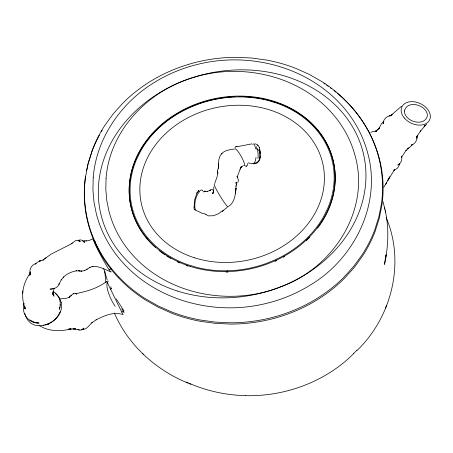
<?xml version="1.0" encoding="UTF-8"?>
<svg xmlns="http://www.w3.org/2000/svg" width="453" height="453" viewBox="0 0 453 453"><rect width="100%" height="100%" fill="white"/><g stroke="black" fill="none" stroke-linecap="round" stroke-linejoin="round"><path stroke-width="0.68" d="M252.774 163.72C260.249 165.022 262.061 154.847 259.331 149.762M259.575 149.128L259.416 154.128L260.005 157.582A6.019 0.583 86.5 0 0 260.203 156.189M416.89 136.172L416.63 137.803L417.706 135.181L417.168 136.093L420.729 130.838L420.401 131.262L425.186 125.504L424.784 125.894L426.635 124.235M412.445 144.394L411.098 145.305C414.942 144.145 417.502 140.192 416.964 136.211M60.039 305.141L60.039 304.484M30.175 271.789L29.162 275.288L29.592 274.156C22.356 284.167 20.515 297.44 25.334 308.901L24.739 306.449L24.79 306.97M22.65 293.363L22.78 290.99M213.669 190.577L213.601 191.551L213.833 186.868M235.939 188.335L235.605 192.015L235.939 188.335C235.469 194.728 234.552 202.372 228.782 206.296M235.917 188.731L236.109 185.877M237.196 177.214L237.066 176.33L238.42 180.09L237.831 182.485M256.019 157.378L255.424 160.645L254.195 163.216A5.798 5.425 -18.4 0 0 259.762 157.457M416.913 138.476L416.992 137.497M213.618 191.149L212.638 193.544L213.629 192.701M385.899 254.875L384.512 264.405C388.295 246.789 389.195 228.352 385.254 210.679M401.505 157.134L401.301 157.718L406.222 150.079L405.95 150.436L411.041 146.143L412.451 144.45M399.433 163.578C399.303 166.749 396.862 169.411 393.827 170.147L394.722 169.541L394.087 170.402L394.597 169.615L394.37 169.954M25.045 307.791L24.898 308.923L24.983 308.272M235.424 193.318L235.379 193.641L235.645 191.67M236.115 182.797L236.177 182.316M59.773 307.678L59.909 306.823M85.396 177.57L88.142 163.233L92.304 150.039A152.106 127.525 -11.8 0 1 104.903 125.288L113.256 113.811L122.922 103.063A141.291 118.46 -11.8 0 1 155.707 78.278C167.853 71.461 180.883 66.257 194.354 62.729A141.285 118.46 -11.8 0 1 236.613 57.321L251.879 58.041L266.868 60.124A152.123 127.536 -11.7 0 1 295.554 68.267L309.127 74.326L321.823 81.557A164.297 137.723 -11.7 0 1 343.872 98.85L348.487 103.511A169.439 142.032 -11.7 0 1 381.409 170.855L382.134 177.078A164.297 137.723 -11.7 0 1 381.471 203.51L378.855 216.896L374.693 230.09A152.117 127.508 -11.7 0 1 362.1 254.835L353.742 266.307L344.076 277.049A141.296 118.431 -11.8 0 1 311.29 301.834C299.144 308.652 286.115 313.855 272.644 317.383A141.291 118.42 -11.8 0 1 230.384 322.796L215.118 322.083L200.13 319.999A152.106 127.497 -11.8 0 1 171.444 311.857L157.871 305.803L145.175 298.578A164.337 137.769 -11.8 0 1 123.131 281.285L118.51 276.624A169.416 142.027 -11.8 0 1 85.589 209.286L84.864 203.057A164.337 137.769 -11.8 0 1 85.526 176.625M235.079 148.023C234.461 145.679 238.946 146.398 238.221 146.449M385.639 258.182L386.216 254.943M246.704 166.126L247.264 165.492L247.559 163.527M59.83 307.695L59.366 309.393C61.687 303.114 59.632 295.214 53.669 291.749M86.517 170.849L88.018 164.156M24.117 303.295C20.9 312.191 27.667 322.638 37.237 322.927L33.833 322.162L34.122 322.259L29.802 319.92M213.454 191.942L213.669 191.109L213.522 191.681M88.205 163.493L92.18 150.94A152.463 127.791 -11.7 0 1 99.422 135.153M237.264 176.88L240.56 167.916L240.175 169.179L240.934 167.202L240.492 168.074L241.602 166.659M24.83 313.521C30.538 337.083 65.515 322.796 61.206 302.462M54.224 288.187L52.984 292.655L53.182 291.556L53.007 294.144L52.927 292.955L53.194 294.937L52.978 293.759L54.066 296.188L53.114 294.631M60.187 312.026L60.509 311.143M214.677 183.59L217.146 176.704L217.757 172.763L217.893 173.295L217.429 170.373L218.578 167.763L218.357 168.171L218.635 163.714L218.544 166.857C218.539 162.27 218.301 156.834 221.998 153.42M357.049 350.486C391.46 317.394 405.073 263.493 386.698 218.89M236.115 182.525L235.894 182.904M385.571 308.023L386.675 305.254M59.111 313.787L59.819 312.162M240.492 168.074L241.981 166.404L241.341 166.891L242.729 166.024M370.792 132.423L372.915 131.461L376.449 131.104L375.599 131.285L379.144 128.29L379.659 127.423L378.867 128.618L381.573 123.663L383.742 121.217M383.793 121.631L383.136 123.884C382.995 119.366 386.902 115.713 391.307 115.526L389.546 115.855M252.581 144.331C254.569 142.35 255.288 147.372 255.543 148.692A5.798 3.262 0.4 0 1 259.348 151.41M58.822 314.314C56.297 319.122 51.784 322.847 46.585 324.439M398.776 164.292L399.008 163.878M383.782 187.214L386.624 182.616M385.56 184.479L389.75 176.846L387.813 180.424L394.303 170.068M379.54 127.621L379.076 128.42L379.659 127.423M240.911 167.367L241.279 166.925L240.769 167.531L241.019 167.214M424.478 126.296L424.11 126.71L425.186 125.504M356.89 350.158L353.651 353.544M398.68 164.388L397.87 165.022C401.177 163.539 402.366 159.524 401.613 156.189M221.613 153.822C224.62 150.209 229.563 149.801 233.867 149.082M78.024 240.702L80.323 241.494L77.916 240.209L75.475 240.673L71.081 244.014L51.053 254.15L42.927 260.067L43.516 259.892L38.55 261.494L35.13 264.071L36.11 263.544C31.127 264.586 28.613 270.486 30.6 275.033L30.215 272.281M44.587 259.048L45.985 257.695M401.443 106.291L390.741 115.589L392.264 114.405M209.858 190.503L209.439 190.707L210.6 190.05L210.135 190.43C211.262 188.567 213.488 189.547 213.499 191.511L213.425 191.302M198.165 190.99L198.686 190.543L198.442 190.741M71.733 243.572L72.344 243.046M198.391 190.798L198.686 190.543M376.341 130.9L378.238 129.292L377.915 129.564M221.483 211.885L227.27 207.293M222.146 211.375L223.278 210.464M108.024 280.815L108.018 282.026M105.951 281.942C97.18 288.51 86.353 291.534 75.759 293.663M409.002 147.797L407.553 148.839L407.955 148.55M79.32 329.999L78.058 329.529C80.039 330.747 82.661 329.954 83.901 328.085L83.103 328.969L82.021 329.331M391.166 115.26L391.613 114.96L389.557 115.962L390.673 115.6L390.095 115.753M76.28 293.844L76.767 294.059C73.635 291.851 71.263 295.662 69.179 297.315L69.813 296.879L66.325 298.346L59.615 298.923M92.48 239.037L88.68 240.668L82.701 240.979L84.496 242.474C83.21 240.571 80.606 239.02 78.409 240.447M81.959 329.733L82.474 329.45M73.369 293.691L73.086 293.833M52.582 288.72L53.42 288.312M109.065 269.745L111.138 268.782M209.614 190.622L207.061 191.5L207.406 191.426L204.314 191.138L205.288 191.449L204.966 191.347M121.732 312.038L124.077 311.007L116.251 298.895M110.526 289.099L111.387 288.748M51.885 288.906L50.124 289.144C53.975 289.28 58.244 287.44 59.349 283.448L58.981 284.263L61.478 279.484L61.172 279.971L63.748 276.919L63.511 277.162C66.863 273.623 71.665 271.726 76.364 270.803L76.019 270.837L80.051 270.911L78.505 270.684C82.769 272.253 86.704 269.705 89.988 267.281L89.632 267.468L92.984 266.409L91.982 266.585M84.654 270.56L84.949 270.452M46.047 324.575L44.966 324.846L45.345 324.778M78.794 329.801L74.643 328.912L75.385 328.974L68.686 329.184L71.155 328.833C60.628 331.675 48.426 331.596 39.077 325.367M251.817 143.873L238.584 146.449M43.307 325.107L43.726 325.039M68.686 329.184L69.524 329.065M81.88 329.32C86.557 330.203 89.23 325.05 92.214 322.496L91.8 322.876L96.444 319.625L96.076 319.824C103.856 315.973 112.854 311.726 121.698 314.189M92.848 266.438C98.799 266.064 104.332 269.071 109.62 271.404M246.574 166.149L246.132 166.109M84.23 241.092L84.881 241.07M85.827 241.03L86.495 241.013M245.384 395.633C227.123 395.163 208.912 391.477 192.021 384.489M236.987 146.381L236.307 146.347M75.385 328.974L72.944 328.799L73.709 328.855M252.491 163.692L248.907 163.063A9.36 7.854 -12.1 0 1 248.204 162.808M82.31 329.371L83.024 329.461M254.807 143.76C257.157 144.116 259.065 146.042 259.614 148.318L259.382 147.593M246.206 166.126L245.186 165.872M206.07 214.716L206.653 214.869A1.886 1.585 -12.1 0 1 207.021 215.039L207.083 215.079A8.058 6.755 -12.1 0 1 207.281 215.209L208.182 215.724A3.114 2.61 -12.1 0 0 208.737 215.894L213.618 215.707L218.663 213.64A10.991 9.219 -12.1 0 0 220.056 212.536A10.725 8.992 -12.1 0 0 220.883 211.67M259.609 149.122L259.903 150.113M191.126 384.337C157.735 371.664 128.607 346.137 114.399 313.063M189.501 383.414L191.387 384.229M186.393 382.009L188.244 382.864M195.09 209.892L202.015 213.233A12.865 10.787 -12.1 0 0 202.576 213.374L203.454 213.527A4.694 3.935 -12.1 0 0 203.901 213.561L205.039 213.895A2.684 2.248 -12.1 0 1 205.232 214.076L205.73 214.58A0.742 0.623 -12.1 0 0 205.934 214.682M78.777 240.492L79.575 240.939M55.492 293.567L59.292 297.57L61.212 302.496M257.553 145.011L258.012 145.436M142.389 353.3L143.324 354.218M118.448 277.768L123.069 282.434A164.722 138.086 -11.7 0 0 145.158 299.773L157.887 307.021L171.483 313.097A152.457 127.825 -11.7 0 0 200.237 321.273L215.26 323.357L230.56 324.082A141.613 118.765 -11.7 0 0 272.933 318.669C286.438 315.129 299.501 309.914 311.681 303.08A141.619 118.765 -11.8 0 0 344.546 278.221L354.235 267.446L362.604 255.939A152.468 127.837 -11.8 0 0 375.226 231.126L379.393 217.904L382.015 204.479A164.677 138.063 -11.8 0 0 382.672 177.989L381.958 171.744A169.824 142.378 -11.8 0 0 348.952 104.275L344.337 99.598A164.677 138.057 -11.8 0 0 337.496 93.448M100.668 252.921L100.906 253.278M98.981 250.249L98.771 249.892M98.669 249.716L96.025 244.433M122.774 314.189L122.978 314.597L106.727 281.341L106.863 281.624M386.149 217.519L386.517 218.431M95.793 243.839L95.691 243.555M107.174 279.829L103.59 268.419M195.203 209.926C194.06 204.026 195.3 196.376 199.586 191.523A2.899 2.254 31 0 0 196.823 193.323L194.626 199.915L194.094 207.242M383.102 201.817L385.588 212.242M95.215 242.066L95.005 241.217M384.614 207.689L384.942 209.246M217.468 171.687L217.434 171.461M105.843 282.666L104.807 271.104M353.714 353.589A129.326 108.527 -11.8 0 1 245.379 395.673M118.46 277.757A169.801 142.333 -11.7 0 1 85.464 210.294L84.734 204.054A164.722 138.074 -11.7 0 1 85.396 177.57M101.478 131.512A152.463 127.791 -11.7 0 1 102.191 130.305M323.906 83.346A164.677 138.057 -11.8 0 1 325.005 84.071M326.636 85.181A164.677 138.057 -11.8 0 1 328.244 86.302M330.362 87.837A164.677 138.057 -11.8 0 1 331.409 88.612M333.986 90.594A164.677 138.057 -11.8 0 1 336.007 92.214M111.364 288.708A18.216 1.636 67.2 0 1 110.713 286.851M115.158 306.279A18.216 5.736 63.5 0 1 107.367 282.066M121.715 308.804A17.446 2.033 51 0 1 124.06 312.87M110.974 271.517A18.941 1.116 61.8 0 1 101.653 257.01A18.941 1.116 61.8 0 1 93.199 238.674M228.063 206.432A13.058 1.07 58.4 0 1 220.418 196.494A13.058 1.07 58.4 0 1 214.569 184.614M234.694 149.145A9.632 1.812 60.7 0 1 241.557 157.032A9.632 1.812 60.7 0 1 243.538 165.487M259.903 150.09A3.675 0.357 86.5 0 1 260.203 153.658M254.167 163.261A10 1.846 -82.4 0 1 253.567 163.799M256.398 146.727A11.835 5.385 88.9 0 1 257.944 158.59M195.039 209.949A2.899 2.497 -18.3 0 1 194.127 207.253M199.609 190.979A11.014 3.913 -75.5 0 1 203.476 192.095M196.829 193.227A8.528 2.18 -78 0 1 197.763 192.208M238.448 96.614A103.692 86.965 -12.1 0 1 324.614 139.943A103.692 86.965 -12.1 0 1 317.627 228.074M309.869 237.129A103.692 86.965 -12.1 0 1 306.375 240.577M284.603 256.528A103.692 86.965 -12.1 0 1 283.419 257.185M276.834 260.532A103.692 86.965 -12.1 0 1 275.039 261.358M228.091 272.089A103.692 86.965 -12.1 0 1 226.024 272.128M188.052 266.166A103.692 86.965 -12.1 0 1 186.132 265.492M179.909 262.995A103.692 86.965 -12.1 0 1 177.491 261.896M170.934 258.493A103.692 86.965 -12.1 0 1 166.8 256.007M165.079 254.886A103.692 86.965 -12.1 0 1 159.139 250.554M155.492 247.485A103.692 86.965 -12.1 0 1 138.907 153.069A103.692 86.965 -12.1 0 1 235.696 96.67M227.582 270.775A102.684 86.115 -12.1 0 0 265.803 263.635L274.728 260.039A102.684 86.115 -12.1 0 0 306.149 239.003A103.193 86.546 -12.1 0 0 323.889 216.16L327.966 207.763A103.182 86.54 -12.1 0 0 334.082 181.438A101.936 85.492 -12.1 0 0 334.037 172.933A102.871 86.274 -12.1 0 0 312.366 125.317M227.582 270.769A103.193 86.546 -12.1 0 1 197.049 267.457L187.463 264.586A103.182 86.54 -12.1 0 1 161.868 251.081A101.936 85.487 -12.1 0 1 151.897 242.389A102.871 86.28 -12.1 0 1 130.209 194.784A101.925 85.481 -12.1 0 1 130.175 186.274A103.182 86.54 -12.1 0 1 136.291 159.949L140.362 151.557A103.182 86.534 -12.1 0 1 158.108 128.714A101.914 85.475 -12.1 0 1 169.06 119.564A102.876 86.28 -12.1 0 1 226.659 97.588A101.925 85.481 -12.1 0 1 236.676 96.942A103.188 86.54 -12.1 0 1 267.208 100.26L276.794 103.131A103.182 86.534 -12.1 0 1 302.383 116.631A101.936 85.492 -12.1 0 1 312.36 125.322M235.809 183.669A4.694 3.935 -12.1 0 1 236.704 184.49M236.698 182.786A4.694 3.935 -12.1 0 1 235.662 186.223M404.382 111.019C404.444 121.783 424.863 127.435 427.439 115.594C427.185 104.943 407.156 99.366 404.382 111.019M93.205 177.735L92.933 190.158L94.02 202.27L96.359 213.912A158.669 133.012 -11.8 0 0 116.444 254.971C149.966 298.725 210.288 316.12 263.119 304.161A129.824 108.833 -11.8 0 0 309.654 285.441C353.923 259.422 381.636 204.597 367.898 153.799A158.669 133.012 -11.8 0 0 347.813 112.74C314.291 68.986 253.969 51.591 201.138 63.55A129.824 108.833 -11.8 0 0 154.603 82.27C121.149 102.621 96.279 138.193 93.205 177.735M106.07 178.301L105.821 189.575L106.806 200.566L108.93 211.132A143.98 120.696 -11.8 0 0 127.151 248.391C162.446 294.45 229.603 307.847 282.202 286.239C332.944 267.457 370.095 210.764 355.328 156.585A143.98 120.696 -11.8 0 0 337.106 119.326C304.206 76.393 243.267 61.642 192.684 77.695C147.905 91.013 109.677 130.521 106.07 178.301M213.301 192.412L212.729 193.414L213.301 192.412M71.314 295.39L70.827 296.002L71.342 295.396M87.016 269.156L86.495 269.546L87.016 269.156M49.009 323.742L48.114 324.138L49.009 323.742M39.938 260.934L39.23 261.188L40.628 260.69L39.938 260.934M376.001 131.138L375.526 131.274L376.42 131.087L375.962 131.144M39.015 323.04L36.908 322.904L39.015 323.04M81.104 271.115L81.778 271.177L81.104 271.115M213.386 191.189L213.284 190.866L213.386 191.189M177.689 291.103A134.717 112.984 -12.1 0 0 365.231 163.771A134.717 112.984 -12.1 0 0 153.465 96.693A134.717 112.984 -12.1 0 0 177.689 291.103M194.592 257.808A92.893 77.905 -12.1 0 0 323.906 170.005A92.893 77.905 -12.1 0 0 177.887 123.754A92.893 77.905 -12.1 0 0 194.592 257.808M404.223 117.91A15.317 10.81 25 0 0 429.285 120.504A15.317 10.81 25 0 0 413.731 101.732A15.317 10.81 25 0 0 404.223 117.91M190.226 266.404A103.692 86.965 -12.1 0 0 334.58 168.397A103.692 86.965 -12.1 0 0 171.579 116.766A103.692 86.965 -12.1 0 0 190.226 266.404"/></g></svg>
